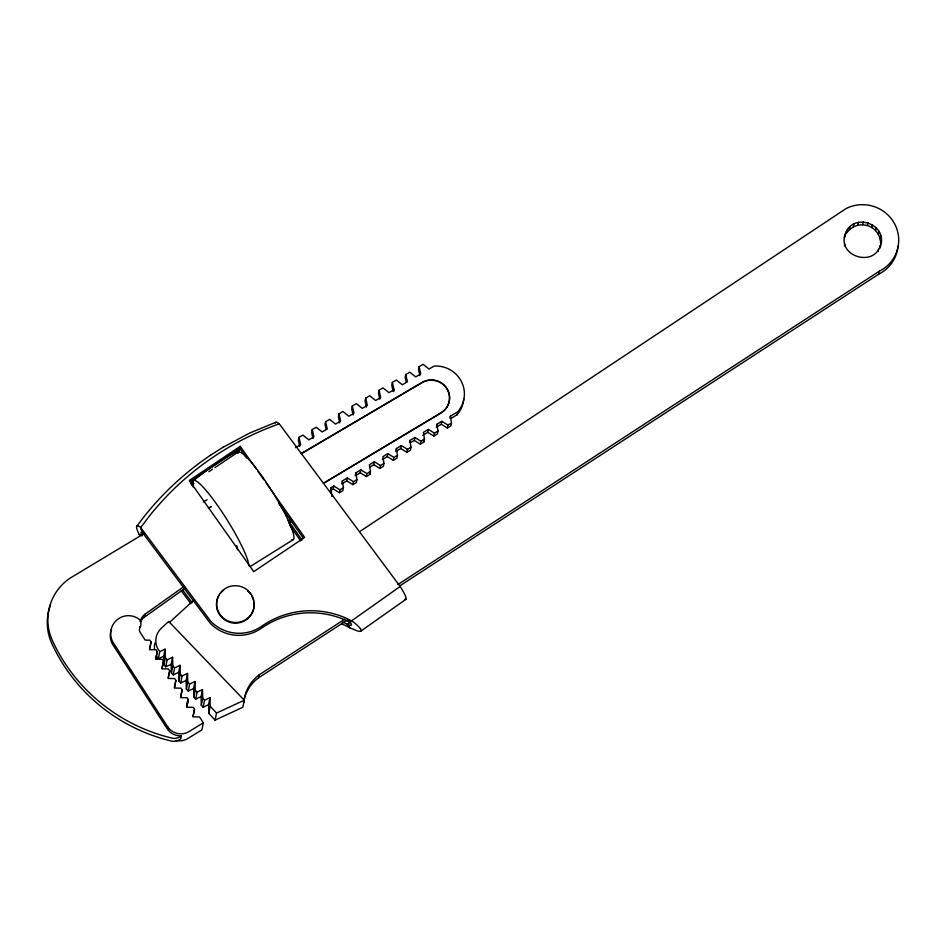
<?xml version="1.0" encoding="UTF-8"?>
<svg xmlns="http://www.w3.org/2000/svg" width="946" height="946" viewBox="0 0 946 946"><rect width="100%" height="100%" fill="white"/><g stroke="black" fill="none" stroke-linecap="round" stroke-linejoin="round"><path stroke-width="1.42" d="M845.062 234.549C837.671 256.626 874.329 267.541 880.43 245.168L879.839 248.1C890.553 222.783 848.609 210.355 844.471 237.481L847.025 230.256M169.015 728.905L113.13 642.511A18.542 18.104 11.4 0 1 119.255 618.258A17.466 17.052 11.4 0 1 139.57 619.547A7.875 7.698 11.4 0 1 139.973 627.647A4.647 4.541 11.4 0 0 140.091 632.247L145.176 640.111L149.87 640.158L151.064 642.003L149.527 649.689L156.078 649.748L157.273 651.593L155.723 659.291L162.286 659.338L163.481 661.183L161.932 668.881L168.494 668.94L169.677 670.785L168.14 678.471L174.691 678.53L175.885 680.375L174.348 688.073L180.899 688.132L182.093 689.977L180.556 697.663L187.107 697.722L188.301 699.567L186.764 707.265L193.315 707.324L194.509 709.157L192.972 716.855L199.523 716.914L203.343 722.815L201.924 729.863L188.219 738.27A15.715 15.349 11.4 0 1 176.204 740.529M140.611 621.829A11.364 11.092 11.4 0 1 144.348 617.206L144.951 614.261L184.435 586.189M151.064 642.003L149.586 648.956M155.854 658.641L157.273 651.593M163.682 656.228L158.325 658.735L159.756 651.688L157.852 648.885A17.82 17.395 11.4 0 1 155.901 642.405L155.83 640.146A17.868 17.454 11.4 0 1 161.399 628.144L168.707 621.439L244.257 700.217L242.826 707.265L215.085 720.131L208.794 713.331L208.558 704.687L209.977 697.64L204.561 700.182L203.142 707.23L201.321 705.255L201.084 696.611L202.503 689.563L197.075 692.105L195.656 699.153L193.835 697.19L193.599 688.534L195.018 681.487L189.602 684.029L188.183 691.077L186.362 689.114L186.126 680.458L187.544 673.41L182.117 675.952L180.698 683L178.877 681.037L178.64 672.381L180.059 665.334L174.643 667.876L173.213 674.924L171.403 672.961L171.155 664.305L172.586 657.257L167.158 659.8L165.739 666.847L163.918 664.884L163.682 656.228L165.101 649.181L159.756 651.688M162.05 668.231L163.481 661.183M163.918 664.884L165.337 657.837L165.101 649.181M168.258 677.833L169.677 670.785M171.403 672.961L172.822 665.913L172.586 657.257M174.466 687.423L175.885 680.375M178.877 681.037L180.296 673.99L180.059 665.334M180.674 697.025L182.093 689.977M186.362 689.114L187.781 682.066L187.544 673.41M186.776 704.593L187.343 701.778M188.301 699.567L186.882 706.615L186.48 706.012M111.51 629.007A18.542 18.104 11.4 0 0 112.716 644.557L167.111 728.645A15.715 15.349 11.4 0 0 181.384 735.858L180.792 738.791A11.068 10.808 11.4 0 1 171.723 741.144A175.424 171.261 11.4 0 1 51.864 643.611A52.113 50.883 11.4 0 1 50.552 604.837M190.087 481.762L239.811 448.369L240.225 446.311L256.331 469.086M193.835 697.19L195.254 690.142L195.018 681.487M193.09 716.205L194.509 709.157M201.321 705.255L202.74 698.219L202.503 689.563M208.794 713.331L210.213 706.284L209.977 697.64M215.085 720.131L216.516 713.083L244.257 700.217M451.017 418.404L457.095 414.762L457.687 411.817A28.345 27.671 11.4 0 0 461.364 381.439A28.345 27.671 11.4 0 0 434.143 366.055L429.058 369.046L423.099 364.316L419.09 366.681L420.781 373.918L415.696 376.91L409.748 372.18L405.739 374.545L407.419 381.782L402.334 384.774L396.386 380.044L392.377 382.409L394.068 389.646L388.983 392.637L383.024 387.919L379.015 390.272L380.706 397.509L375.621 400.501L369.673 395.783L365.664 398.136L367.344 405.373L362.259 408.365L356.311 403.646L352.302 406L353.993 413.236L348.908 416.228L342.949 411.51L338.94 413.863L340.631 421.1L335.546 424.092L329.598 419.374L325.59 421.727L327.269 428.964L322.184 431.967L316.236 427.237L312.227 429.59L313.918 436.827L308.834 439.831L302.874 435.101L298.96 437.395L298.368 440.339L299.776 446.37M243.56 702.535A39.519 38.585 11.4 0 1 258.672 677.726L259.263 674.782L344.651 619.216M291.474 519.685L291.072 521.648L288.731 523.055M312.227 429.59L311.636 432.523L313.043 438.566M325.59 421.727L324.998 424.659L326.122 429.496M338.94 413.863L338.349 416.796L339.756 422.838M330.698 489.638L331.088 487.687L333.843 486.031L339.933 489.792L343.457 487.675L342.369 480.923L347.348 477.943L353.437 481.691L356.961 479.587L355.873 472.834L360.852 469.855L366.942 473.603L370.454 471.498L369.378 464.746L374.356 461.754L380.434 465.515L383.958 463.398L382.882 456.646L387.86 453.666L393.938 457.426L397.462 455.31L396.386 448.558L401.364 445.578L407.442 449.326L410.966 447.222L409.89 440.469L414.868 437.478L420.946 441.238L424.47 439.121L423.382 432.369L428.372 429.389L434.451 433.15L437.974 431.033L436.886 424.281L441.865 421.301L447.955 425.05L451.479 422.945L450.391 416.193L457.687 411.817M331.774 496.39L331.088 487.687M330.497 490.619L333.252 488.964L333.843 486.031M352.302 406L351.711 408.932L353.118 414.975M333.252 488.964L339.342 492.724L339.933 489.792M341.979 482.886L342.369 480.923M343.457 487.675L342.866 490.607L339.342 492.724M341.778 483.867L346.756 480.875L347.348 477.943M365.664 398.136L365.073 401.069L366.469 407.111M346.756 480.875L352.846 484.636L353.437 481.691M355.282 475.767L355.873 472.834M356.961 479.587L356.358 482.519L352.846 484.636M356.524 475.022L360.26 472.787L360.852 469.855M379.015 390.272L378.424 393.205L379.831 399.247M360.26 472.787L366.339 476.536L366.942 473.603M366.339 476.536L369.862 474.431L370.454 471.498M370.028 466.934L373.765 464.699L374.356 461.754M392.377 382.409L391.786 385.341L393.193 391.384M393.666 391.609L394.068 389.646M373.765 464.699L379.843 468.447L380.434 465.515M383.958 463.398L383.367 466.343L379.843 468.447M382.29 459.59L387.269 456.599L387.86 453.666M405.739 374.545L405.148 377.478L406.272 382.302M387.269 456.599L393.347 460.359L393.938 457.426M395.984 450.521L396.386 448.558M397.462 455.31L396.871 458.242L393.347 460.359M395.795 451.49L400.773 448.51L401.364 445.578M419.09 366.681L418.499 369.614L419.906 375.657M400.773 448.51L406.851 452.271L407.442 449.326M409.488 442.421L409.89 440.469M410.966 447.222L410.375 450.154L406.851 452.271M410.54 442.657L414.277 440.422L414.868 437.478M414.277 440.422L420.355 444.171L420.946 441.238M420.355 444.171L423.879 442.066L424.47 439.121M422.791 435.314L427.769 432.322L428.372 429.389M427.769 432.322L433.859 436.082L434.451 433.15M436.496 426.244L436.886 424.281M437.974 431.033L437.383 433.978L433.859 436.082M436.295 427.225L441.274 424.234L441.865 421.301M441.274 424.234L447.363 427.994L447.955 425.05M450 418.144L450.391 416.193M451.479 422.945L450.887 425.877L447.363 427.994M844.411 245.842L844.802 243.879M846.433 233.201L849.473 229.571L850.064 226.626M849.473 229.571L853.375 226.839L853.966 223.906M853.375 226.839L857.88 225.195L858.471 222.263M857.88 225.195L862.669 224.758L863.26 221.825M881.187 240.521L880.596 243.453C880.773 235.365 875.121 227.891 867.423 225.538L868.014 222.606M871.822 227.501L872.413 224.569M875.558 230.505L876.15 227.572M878.385 234.348L878.976 231.415M880.099 238.77L880.691 235.826M878.065 251.411L878.467 249.448M399.744 585.905L878.633 274.21L879.224 271.277A35.995 35.144 11.4 0 0 894.715 224.025A35.995 35.144 11.4 0 0 846.268 208.439L360.521 531.061M136.922 526.142C156.918 498.507 181.904 474.573 210.142 455.475L210.532 455.227M143.272 531.841L142.598 532.716A11.671 1.857 54.7 0 0 142.006 535.649L139.263 534.644A27.481 4.375 54.7 0 1 140.706 527.549L149.456 515.972A292.763 285.822 11.4 0 1 279.259 423.843L400.17 586.485A17.868 2.85 54.7 0 1 404.888 599.279M360.958 631.112L360.899 629.539A17.915 3.595 33.9 0 0 355.034 623.272L354.277 622.645A21.013 4.375 27.8 0 0 351.51 620.883L346.473 618.317A85.01 83 11.4 0 0 261.77 626.205A38.94 38.017 11.4 0 1 210.686 621.215L140.694 527.596L142.586 532.74L210.272 623.272A38.94 38.017 11.4 0 0 261.356 628.262A85.01 83 11.4 0 1 346.059 620.375C353.13 623.13 353.757 628.049 345.467 623.308A85.01 83 11.4 0 0 341.944 621.829M169.369 622.515L193.965 599.977M144.348 617.206L185.038 588.27M400.17 586.485L351.51 620.883L347.88 621.309M350.86 621.723L347.288 624.242L350.091 627.931A21.013 4.375 27.8 0 0 352.988 629.078L353.804 629.457M405.94 599.315L360.556 631.325A17.915 3.595 33.9 0 1 353.792 629.445M240.225 446.311L189.295 480.521L253.717 571.644L304.647 537.434L265.66 482.283M190.714 483.879L193.138 482.259M208.9 471.664L212.543 469.216M214.967 467.596L239.22 451.301M191.506 485.121L193.942 483.489M222.748 447.458L249.46 433.15L275.913 422.247M397.864 584.581L879.224 271.277M258.672 677.726L347.773 619.736M210.142 455.475L223.114 447.222M250.43 566.394L293.165 539.705M203.343 722.815L189.649 731.223A15.715 15.349 11.4 0 1 167.525 726.587M144.454 533.367L70.264 578.03A52.113 50.883 11.4 0 0 52.456 640.667A175.424 171.261 11.4 0 0 172.314 738.199A11.068 10.808 11.4 0 0 181.384 735.858M323.355 483.264L441.061 412.728A18.116 17.69 11.4 0 0 446.914 388.451A18.116 17.69 11.4 0 0 422.07 382.409L301.313 453.501M324.561 482.803L441.002 413.012A18.116 17.69 11.4 0 0 446.855 388.747A18.116 17.69 11.4 0 0 422.011 382.704L301.254 453.796M288.14 520.82L290.493 519.413M203.331 501.936L207.139 499.689M295.566 447.635L300.651 444.644L298.96 437.395M208.51 508.12L211.053 506.63M208.451 508.416L210.993 506.926M165.739 666.847L171.155 664.305M173.213 674.924L178.64 672.381M180.698 683L186.126 680.458M188.183 691.077L193.599 688.534M195.656 699.153L201.084 696.611M203.142 707.23L208.558 704.687M862.669 224.758L867.423 225.538M139.263 534.644L141.995 535.673M350.091 627.931L345.054 625.365A85.01 83 11.4 0 0 341.53 623.887M165.337 657.837L167.158 659.8M172.822 665.913L174.643 667.876M180.296 673.99L182.117 675.952M187.781 682.066L189.602 684.029M195.254 690.142L197.075 692.105M202.74 698.219L204.561 700.182M210.213 706.284L216.516 713.083M158.325 658.735L156.409 655.897M182.436 589.76L192.097 602.685M181.265 590.812L190.891 603.69M258.033 471.486L263.958 479.882M239.811 448.369L246.599 457.959M278.81 503.52L303.382 538.286M289.228 522.038L301.951 540.024M289.665 525.302L300.686 540.887M140.718 527.561L142.598 532.716M423.441 439.358L423.879 442.066M369.437 471.735L369.862 474.431M236.796 545.676L237.446 549.732M154.47 649.453L154.411 647.194A17.868 17.454 11.4 0 1 155.168 642.748M191.671 482.093A289.038 282.192 11.4 0 1 239.657 449.835M275.298 422.992A27.777 4.423 54.7 0 1 279.259 423.843M253.977 602.992A18.825 18.376 11.4 0 1 231.415 622.74A18.825 18.376 11.4 0 1 218.987 595.472M220.288 593.556A18.825 18.376 11.4 0 1 223.575 590.28M247.545 590.943A18.825 18.376 11.4 0 1 250.702 594.395M251.932 596.382A18.825 18.376 11.4 0 1 253.587 600.71M140.41 621.77A11.364 11.092 11.4 0 1 144.951 614.261M139.748 626.701A11.364 11.092 11.4 0 0 139.854 627.695A7.875 7.698 11.4 0 0 139.665 626.867M463.729 399.07A28.345 27.671 11.4 0 1 457.095 414.762M237.86 453.465A51.545 7.757 58 0 1 272.424 491.837A51.545 7.757 58 0 1 291.806 539.811M193.374 487.143A51.545 7.757 58 0 1 217.379 505.188A51.545 7.757 58 0 1 248.763 565.743M897.979 246.267A35.995 35.144 11.4 0 1 878.633 274.21M243.843 702.275A39.519 38.585 11.4 0 1 259.263 674.782M222.014 616.875A18.825 18.376 11.4 0 0 253.54 609.177A18.825 18.376 11.4 0 0 230.706 586.248A18.825 18.376 11.4 0 0 222.014 616.875"/></g></svg>
